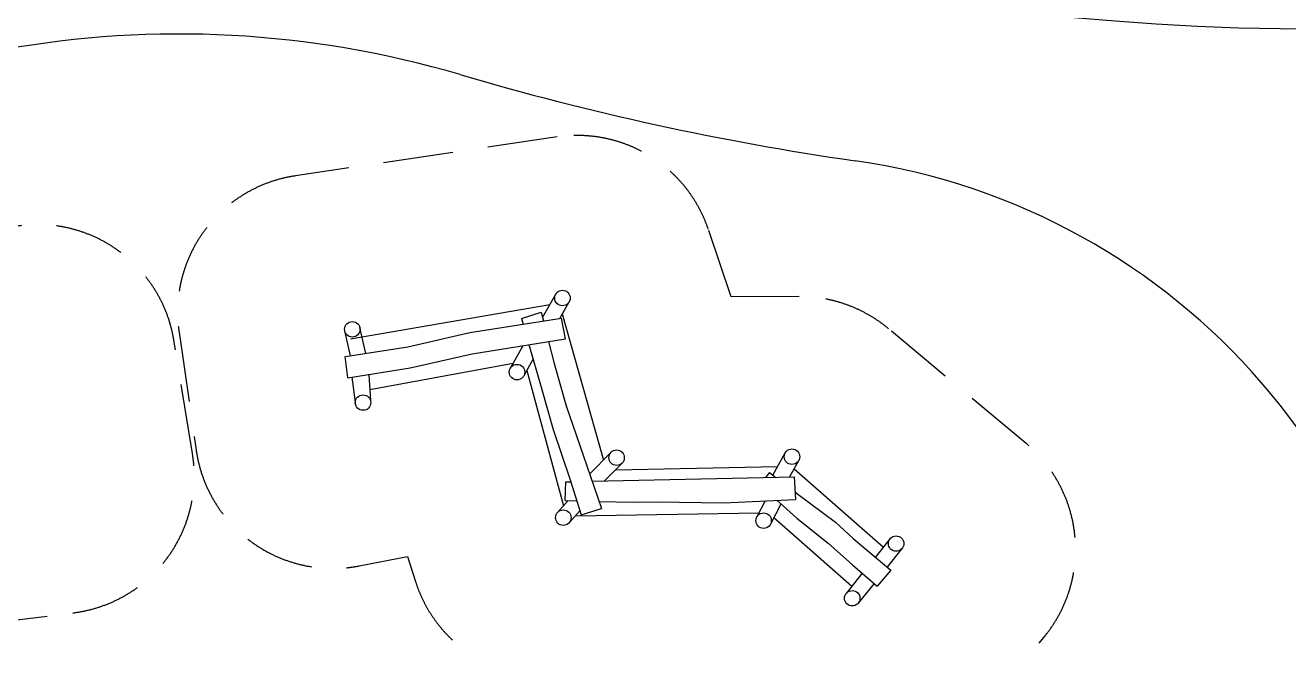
# Model space of a CAD drawing. Header units: millimetres. Extents: x 1145859089 to 1147511753, y -1047484727 to -1047247487.
# Drawn here: x 1147317323 to 1147328754, y -1047390941 to -1047385276 of the extents above; entities that cross this region are included whole.
import ezdxf
from ezdxf.xclip import XClip

# ---------------------------------------------------------------- set-up
doc = ezdxf.new("R2010")
doc.units = ezdxf.units.MM
doc.header["$LTSCALE"] = 100
doc.header["$MEASUREMENT"] = 0
doc.header["$XCLIPFRAME"] = 2
doc.linetypes.add('단지배치도$0$HIDDEN', pattern=[9.525, 6.35, -3.175])
doc.layers.get('0').update_dxf_attribs({"linetype": 'CONTINUOUS'})
doc.layers.add('XREF', color=135, linetype='CONTINUOUS')
doc.layers.add('단지배치도$0$W240910', color=135, linetype='CONTINUOUS')

# ---------------------------------------------------------------- blocks, each defined once
blk = doc.blocks.new('단지배치도$0$zw$9902')
at = {"layer": '단지배치도$0$W240910', "linetype": '단지배치도$0$HIDDEN'}
for p, q in [((61863, -14918, -333088), (59495, -15270, -333088)), ((63439, -16367, -333088), (63231, -15754, -333088)), ((64053, -16364, -333088), (63439, -16367, -333088)), ((58442, -16687, -333088), (58597, -17756, -333088)), ((66106, -17694, -333088), (64861, -16655, -333088)), ((58563, -17786, 0), (58395, -16760, 0)), ((60073, -18803, -333088), (60510, -18718, -333088)), ((60510, -18718, -333088), (60581, -18943, -333088)), ((56619, -19333, 0), (57480, -19229, 0)), ((65628, -20247, -333088), (66279, -19436, -333088))]:
    blk.add_line(p, q, dxfattribs=at)
at = {"layer": '단지배치도$0$W240910'}
for p, q in [((61730, -16552, -333088), (61851, -16342, -333088)), ((59993, -16748, -333088), (61797, -16435, -333088)), ((61886, -16561, -333088), (61972, -16412, -333088)), ((61909, -16521, -666176), (62283, -17844, -666176)), ((59992, -16900, -333088), (59942, -16675, -333088)), ((60131, -16880, -333088), (60079, -16645, -333088)), ((59968, -17101, -666176), (59946, -16908, -666176)), ((61553, -16809, -333088), (61439, -17014, -333088)), ((61464, -16969, -333088), (60167, -17209, -333088)), ((61646, -16929, -333088), (61562, -17082, -333088)), ((60007, -17093, -333088), (60040, -17344, -333088)), ((60158, -17073, -333088), (60174, -17304, -333088)), ((61589, -17033, -333088), (61922, -18258, -333088)), ((62156, -17971, -333088), (62351, -17773, -333088)), ((63815, -17980, -333088), (63926, -17780, -333088)), ((62290, -18035, -333088), (62451, -17872, -333088)), ((62391, -17933, -666176), (63858, -17903, -666176)), ((63966, -17998, -333088), (64049, -17848, -333088)), ((64007, -17923, -333088), (64817, -18632, -333088)), ((61943, -18043, -666176), (61988, -18042, -666176)), ((62179, -18037, -666176), (64009, -17997, -666176)), ((61963, -18212, -333088), (61867, -18320, -333088)), ((63745, -18214, -333088), (63669, -18360, -333088)), ((63888, -18243, -333088), (63793, -18425, -333088)), ((62069, -18303, -333088), (61971, -18413, -333088)), ((62028, -18350, -666176), (63689, -18322, -666176)), ((63824, -18365, -666176), (64530, -18988, -666176)), ((64743, -18726, -333088), (64875, -18558, -333088)), ((64850, -18817, -333088), (64985, -18644, -333088)), ((64881, -18843, -666176), (64760, -18987, -666176)), ((64624, -18870, -333088), (64478, -19052, -333088)), ((64730, -18961, -333088), (64587, -19140, -333088))]:
    blk.add_line(p, q, dxfattribs=at)
at = {"layer": '단지배치도$0$W240910', "linetype": 'Continuous'}
for p, q in [((61073, -16689, -666176), (61904, -16558, -666176)), ((61541, -16562, -666176), (61719, -16506, -666176)), ((61541, -16562, -666176), (61555, -16613, -666176)), ((61719, -16506, -666176), (61739, -16584, -666176)), ((61938, -16746, -666176), (61904, -16558, -666176)), ((60511, -16818, -666176), (61073, -16689, -666176)), ((61094, -16881, -666176), (61938, -16746, -666176)), ((61608, -16799, -666176), (61718, -17185, -666176)), ((61786, -16771, -666176), (61836, -16971, -666176)), ((59947, -16908, -666176), (60511, -16818, -666176)), ((60532, -17010, -666176), (61094, -16881, -666176)), ((59968, -17101, -666176), (60532, -17010, -666176)), ((61836, -16971, -666176), (61946, -17352, -666176)), ((61718, -17185, -666176), (61828, -17567, -666176)), ((61946, -17352, -666176), (62098, -17799, -666176)), ((61828, -17567, -666176), (61979, -18014, -666176)), ((62098, -17799, -666176), (62263, -18283, -666176)), ((61936, -18212, -666176), (61943, -18043, -666176)), ((61979, -18014, -666176), (62081, -18341, -666176)), ((63783, -17956, -666176), (63749, -18003, -666176)), ((63783, -17956, -666176), (63842, -18001, -666176)), ((64009, -17997, -666176), (64019, -18201, -666176)), ((64016, -18132, -666176), (64030, -18143, -666176)), ((64030, -18143, -666176), (64383, -18408, -666176)), ((61936, -18212, -666176), (62042, -18214, -666176)), ((62081, -18341, -666176), (62263, -18283, -666176)), ((62241, -18219, -666176), (62551, -18226, -666176)), ((62551, -18226, -666176), (62769, -18223, -666176)), ((62769, -18223, -666176), (63371, -18232, -666176)), ((63371, -18232, -666176), (64019, -18201, -666176)), ((63850, -18209, -666176), (64031, -18371, -666176)), ((64031, -18371, -666176), (64316, -18596, -666176)), ((64383, -18408, -666176), (64543, -18556, -666176)), ((64316, -18596, -666176), (64535, -18793, -666176)), ((64543, -18556, -666176), (64881, -18843, -666176)), ((64535, -18793, -666176), (64760, -18987, -666176))]:
    blk.add_line(p, q, dxfattribs=at)
at = {"layer": '단지배치도$0$W240910'}
for centre in [(61911, -16377, -333088), (60010, -16660, -333088), (61500, -17048, -333088), (60107, -17324, -333088), (62401, -17823, -333088), (63988, -17814, -333088), (61919, -18366, -333088), (63731, -18393, -333088), (64930, -18601, -333088), (64533, -19096, -333088)]:
    blk.add_circle(centre, 70, dxfattribs=at)
for centre, radius, start, end in [((68781, 10060, 0), 24000, 213.718, 270), ((58440, -22986, 0), 9000, 73.5654, 180), ((68201, 10105, 0), 25500, 253.5654, 261.7868), ((63701, -21072, 0), 6000, 0, 81.7868)]:
    blk.add_arc(centre, radius, start, end, dxfattribs=at)
at = {"layer": '단지배치도$0$W240910', "linetype": '단지배치도$0$HIDDEN'}
for centre, start, end in [((62047, -16155, -333088), 18.7124, 98.4535), ((59679, -16507, -333088), 98.4535, 188.2949), ((57162, -16962, 0), 9.3054, 98.1801), ((64060, -17614, -333088), 50.1232, 90.3029), ((65304, -18653, -333088), 321.2484, 50.1232), ((57330, -17988, 0), 276.9211, 9.3054), ((59834, -17576, -333088), 188.2949, 281.0125), ((61772, -18564, -333088), 197.6212, 269.1687)]:
    blk.add_arc(centre, 1250, start, end, dxfattribs=at)
blk = doc.blocks.new('단지배치도')
blk.add_blockref('단지배치도$0$zw$9902', (141034, 142437))

msp = doc.modelspace()

# ---------------------------------------------------------------- block references
at = {"layer": 'XREF'}
ref = msp.add_blockref('단지배치도', (1147119237.834579, -1047513806.462535), dxfattribs=at)
XClip(ref).set_block_clipping_path([(72982.4064819524, 34919.7593965302), (360382.4067475507, 255319.7593436702)])

doc.saveas('drawing.dxf')
